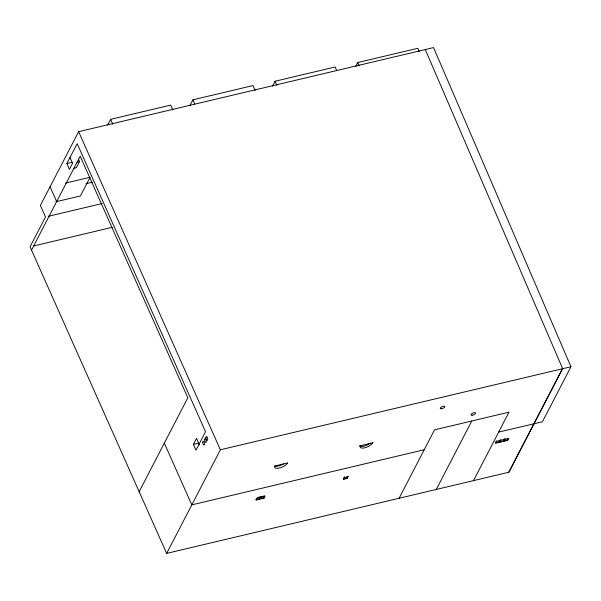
<?xml version="1.0" encoding="UTF-8"?>
<svg xmlns="http://www.w3.org/2000/svg" width="601" height="601" viewBox="0 0 601 601"><rect width="100%" height="100%" fill="white"/><g stroke="black" fill="none" stroke-linecap="round" stroke-linejoin="round"><path stroke-width="0.9" d="M498.672 432.081L542.395 421.819L570.95 366.738L433.561 47.599L78.626 131.679L40.387 205.444L45.518 216.969L30.05 246.816L166.657 553.401L508.927 472.213L562.634 368.601L425.245 49.462M70.009 157.485L72.571 163.247L69.431 169.317L66.861 163.555L77.176 143.654L205.534 431.721L195.979 450.164L193.409 444.402L196.55 438.339L199.367 444.808M31.515 250.106L80.196 156.2L187.828 397.764L139.154 491.671M78.438 159.13L79.535 161.594L76.395 167.664L73.78 168.28M107.632 125.113L110.622 119.344L170.684 105.092L172.885 110.036M189.893 105.596L192.883 99.826L252.946 85.582L255.147 90.518M272.516 86.183L275.078 81.24L335.14 66.996L336.605 70.287M355.574 66.666L357.708 62.549L417.77 48.305L419.235 51.596M166.657 553.401L220.364 449.788L570.95 366.738M257.859 497.478L260.466 496.854L260.654 497.267L259.647 499.206L256.161 500.032L256.65 498.327M256.161 500.032L257.168 498.094L260.654 497.267M255.981 499.619L259.459 498.8L260.466 496.854M260.669 497.944L261.337 496.651L260.518 499.003L263.997 498.176L265.003 496.231L261.525 497.057M260.331 498.59L263.816 497.763L264.823 495.825M343.464 478.869L344.471 476.931L343.652 479.282L343.464 478.869L346.95 478.043L347.956 476.105L347.13 478.456L343.652 479.282M399.087 498.267L434.553 429.835L508.987 412.181L473.513 480.612M436.303 489.439L471.77 421.008M496.561 441.307L495.555 443.245L499.033 442.419L500.04 440.48L499.859 440.067L498.853 442.005L495.367 442.832L496.373 440.894L496.561 441.307L500.04 440.48M499.724 441.803L500.761 439.804L499.904 442.216L499.724 441.803L503.638 440.871L504.675 438.873L504.863 439.286L500.941 440.21M499.904 442.216L503.826 441.284L505.08 438.828L504.262 441.179L504.074 440.773L507.56 439.947L508.228 438.647M504.262 441.179L507.74 440.353L508.747 438.414L505.268 439.241M508.769 472.243L562.476 368.631M66.861 163.555L72.082 162.315M76.928 162.217L79.535 161.594M65.539 183.095L90.112 177.265L80.429 195.949L55.855 201.778M86.041 183.696L92.411 182.186M48.26 216.322L102.147 203.536M33.701 245.952L112.244 227.321M193.409 444.402L198.63 443.162M424.238 449.736L191.817 504.87L164.313 443.14M262.209 496.441L263.952 496.028M344.658 477.337L348.137 476.51M357.708 62.549L359.173 65.84M507.56 439.947L507.74 440.353M503.638 440.871L503.826 441.284M498.853 442.005L499.033 442.419M275.078 81.24L276.911 85.357M192.883 99.826L194.716 103.943M346.95 478.043L347.13 478.456M110.622 119.344L112.815 124.279M263.816 497.763L263.997 498.176M259.459 498.8L259.647 499.206M78.626 131.679L220.364 449.788M50.071 186.761L56.674 201.575M370.396 443.08A7.084 2.75 -24 0 1 359.466 445.672M283.522 463.867A7.084 2.75 -24 0 1 274.597 465.985M287.579 463.003L274.95 465.993A7.084 2.75 -24 0 0 279.442 468.014A7.084 2.75 -24 0 0 287.579 463.003M372.883 442.764L360.262 445.762A7.084 2.75 -24 0 0 364.747 447.783A7.084 2.75 -24 0 0 372.883 442.764M202.74 442.223A1.953 0.789 76.7 0 0 204.009 445.078A1.953 0.789 76.7 0 0 204.13 442.193A1.953 0.789 76.7 0 0 202.74 442.223M204.565 439.616A1.953 0.789 76.7 0 0 205.835 442.471A1.953 0.789 76.7 0 0 205.955 439.586A1.953 0.789 76.7 0 0 204.565 439.616M205.94 437.52A1.953 0.789 76.7 0 0 207.21 440.368A1.953 0.789 76.7 0 0 207.33 437.49A1.953 0.789 76.7 0 0 205.94 437.52M472.123 415.231A2.442 0.947 -24 0 0 475.564 413.112A2.442 0.947 -24 0 0 472.206 413.435A2.442 0.947 -24 0 0 472.123 415.231M441.389 408.755A2.442 0.947 -24 0 0 444.823 406.637A2.442 0.947 -24 0 0 441.465 406.952A2.442 0.947 -24 0 0 441.389 408.755"/></g></svg>
